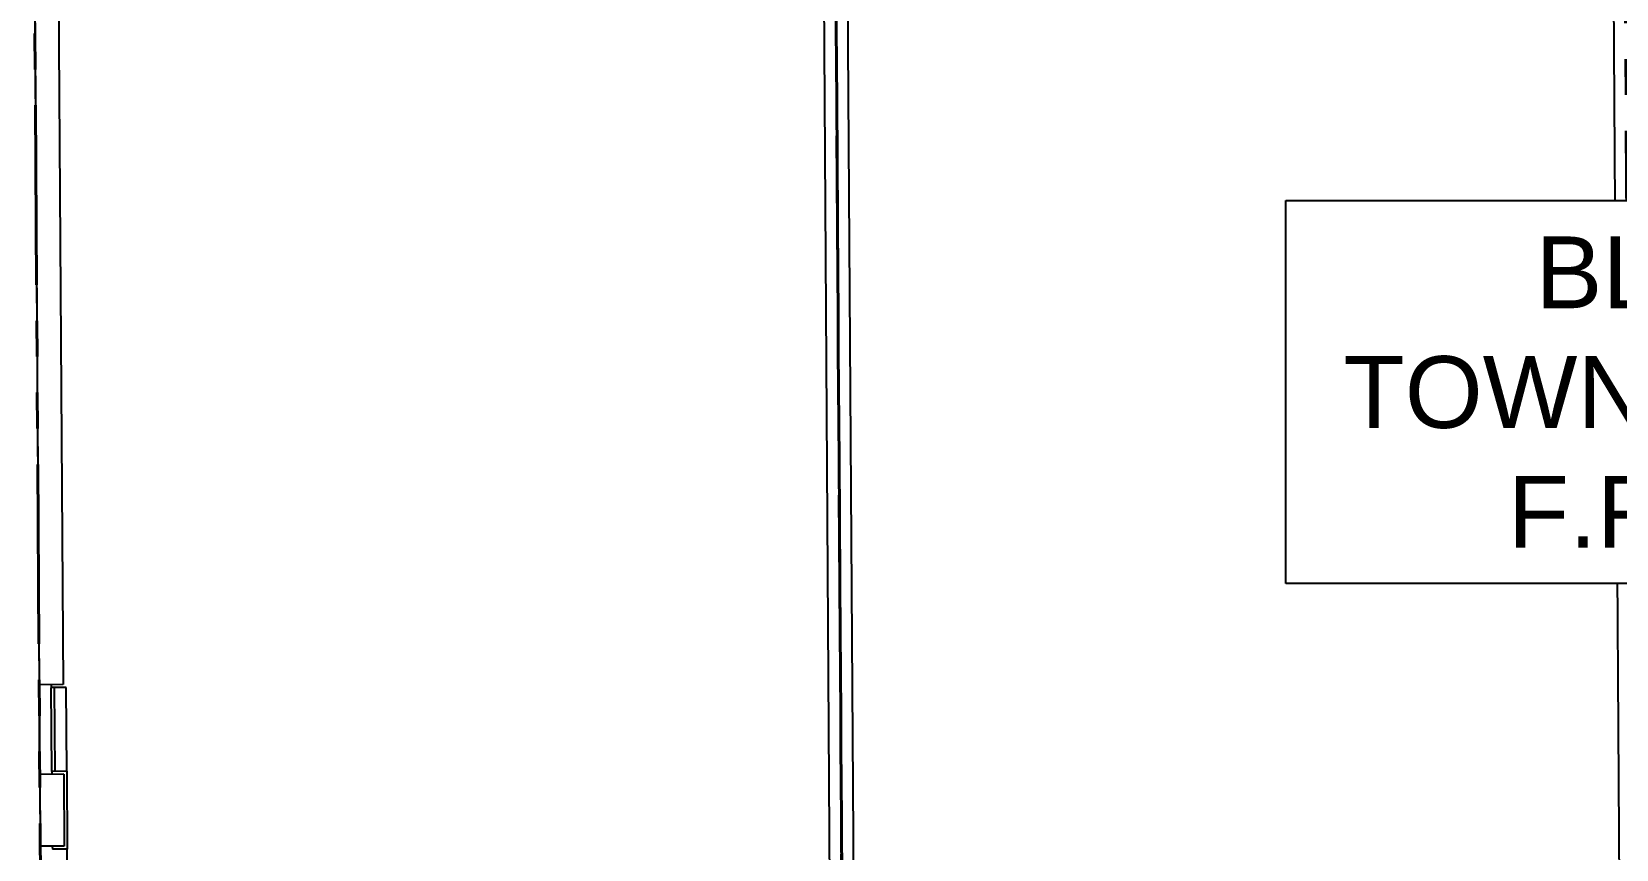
# Model space of a CAD drawing. Header units: feet. Extents: x 919634 to 928945, y 707022 to 708026.
# Drawn here: x 920650.95 to 920695.12, y 707549.2 to 707571.97 of the extents above; entities that cross this region are included whole.
import ezdxf

# ---------------------------------------------------------------- set-up
doc = ezdxf.new("R2010")
doc.units = ezdxf.units.FT
doc.header["$LTSCALE"] = 20
doc.header["$MEASUREMENT"] = 0
doc.linetypes.add('Site Plan$0$PHANTOM2', pattern=[1.25, 0.625, -0.125, 0.125, -0.125, 0.125, -0.125])
for name, color, linetype in [('-u-site-xref', 7, 'Continuous'), ('Site Plan$0$-u-site-bldg ID', 7, 'Continuous'), ('Site Plan$0$-u-site-bldg_interior', 252, 'Continuous')]:
    doc.layers.add(name, color=color, linetype=linetype)
doc.layers.add('Site Plan$0$SP-LOT LINES', color=252, linetype='Site Plan$0$PHANTOM2', lineweight=40)
doc.layers.add('SP-BUILDING-FOOTPRINT', color=1, linetype='Continuous', lineweight=25)
doc.layers.get('-u-site-xref').off()
doc.styles.add('Site Plan$0$ARIAL', font='arial.ttf')

# ---------------------------------------------------------------- blocks, each defined once
blk = doc.blocks.new('Site Plan')
at = {"layer": 'Site Plan$0$-u-site-bldg_interior'}
for p, q in [((920673.346, 707525.741, 0), (920672.976, 707582.397, 0)), ((920674.065, 707517.646, 0), (920673.647, 707581.735, 0)), ((920651.022, 707575.296, 0), (920651.162, 707553.784, 0)), ((920651.688, 707575.3, 0), (920651.829, 707553.789, 0)), ((920695.037, 707573.124, 0), (920695.35, 707525.169, 0)), ((920651.829, 707553.789, 0), (920651.162, 707553.784, 0)), ((920651.178, 707551.284, 0), (920651.162, 707553.784, 0)), ((920651.499, 707553.787, 0), (920651.5, 707553.703, 0)), ((920651.913, 707553.706, 0), (920651.5, 707553.703, 0)), ((920651.515, 707551.37, 0), (920651.5, 707553.701, 0)), ((920651.607, 707551.371, 0), (920651.592, 707553.702, 0)), ((920651.928, 707551.373, 0), (920651.913, 707553.706, 0)), ((920651.845, 707551.289, 0), (920651.178, 707551.284, 0)), ((920651.178, 707551.284, 0), (920651.191, 707549.283, 0)), ((920651.928, 707551.373, 0), (920651.515, 707551.37, 0)), ((920651.515, 707551.37, 0), (920651.515, 707551.287, 0)), ((920651.845, 707551.289, 0), (920651.858, 707549.287, 0)), ((920651.928, 707551.373, 0), (920651.942, 707549.204, 0)), ((920651.858, 707549.287, 0), (920651.191, 707549.283, 0)), ((920651.208, 707546.783, 0), (920651.191, 707549.283, 0)), ((920651.528, 707549.285, 0), (920651.529, 707549.202, 0)), ((920651.942, 707549.204, 0), (920651.529, 707549.202, 0)), ((920651.957, 707546.871, 0), (920651.942, 707549.204, 0))]:
    blk.add_line(p, q, dxfattribs=at)
at = {"layer": 'Site Plan$0$SP-LOT LINES', "ltscale": 0.4, "elevation": 0}
for points in [[(920650.868, 707598.92), (920673.2, 707599.066), (920673.814, 707505.068), (920651.481, 707504.922)], [(920673.2, 707599.066), (920695.2, 707599.209), (920695.813, 707505.211), (920673.814, 707505.068)]]:
    blk.add_lwpolyline(points, close=True, dxfattribs=at)
at = {"layer": 'Site Plan$0$-u-site-bldg ID', "insert": (920705.753, 707566.269, 0), "char_height": 2, "width": 37.69716, "attachment_point": 2, "style": 'Site Plan$0$ARIAL', "bg_fill": 19, "box_fill_scale": 1.5, "bg_fill_color": 256, "bg_fill_transparency": 0}
blk.add_mtext("BLDG. 10 (5-UNITS)\\PTOWNHOME  (REAR LOAD)\\PF.F. = 14.50' N.A.V.D.", dxfattribs=at)

msp = doc.modelspace()

# ---------------------------------------------------------------- block references
at = {"layer": '-u-site-xref'}
msp.add_blockref('Site Plan', (0, 0), dxfattribs=at)

# ---------------------------------------------------------------- next in the draw order: linework, layer by layer
at = {"layer": 'SP-BUILDING-FOOTPRINT', "elevation": 0}
msp.add_lwpolyline([(920751.974, 707582.913), (920738.975, 707582.828), (920738.987, 707580.828), (920728.654, 707580.761), (920728.641, 707582.761), (920717.642, 707582.689), (920717.622, 707585.689), (920707.289, 707585.621), (920707.308, 707582.621), (920694.975, 707582.541), (920694.992, 707580.041), (920686.659, 707579.987), (920686.642, 707582.487), (920672.976, 707582.397), (920672.98, 707581.835), (920660.646, 707581.754), (920660.62, 707585.754), (920650.954, 707585.691), (920650.995, 707579.358), (920651.218, 707545.192)], dxfattribs=at)

doc.saveas('drawing.dxf')
